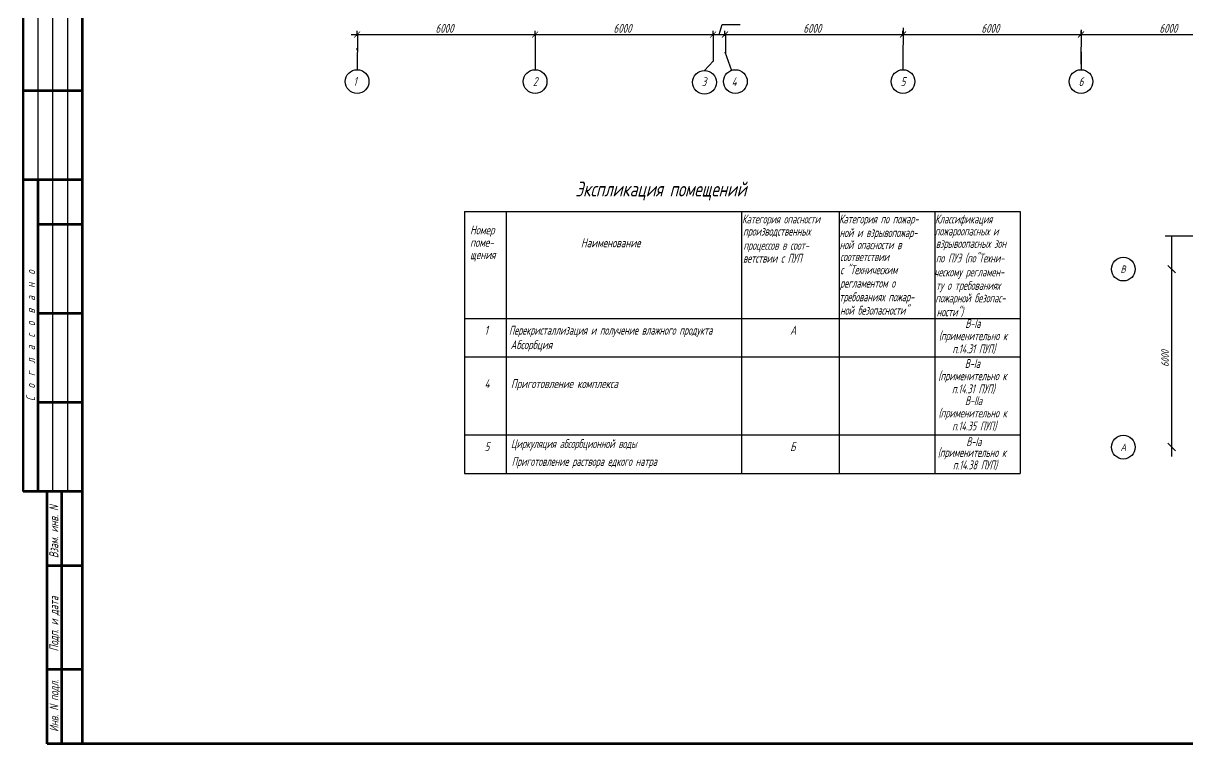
# Model space of a CAD drawing. Header units: inches. Extents: x -2146 to 222, y -883 to 3331.
# Drawn here: x -1566.9 to -1174.4, y 2075.8 to 2318.6 of the extents above; entities that cross this region are included whole.
import ezdxf
from ezdxf.enums import TextEntityAlignment as Align

# ---------------------------------------------------------------- set-up
doc = ezdxf.new("R2010")
doc.units = ezdxf.units.IN
doc.header["$MEASUREMENT"] = 0
for name, color, linetype in [('osnovnoy shtamp', 7, 'Continuous'), ('НОВЫЙ', 7, 'Continuous'), ('Спецификации', 7, 'Continuous')]:
    doc.layers.add(name, color=color, linetype=linetype)
for name, color, linetype, lineweight in [('зд осн', 7, 'Continuous', 30), ('основной', 7, 'Continuous', 30), ('размеры', 82, 'Continuous', 25), ('стена', 7, 'Continuous', 18)]:
    doc.layers.add(name, color=color, linetype=linetype, lineweight=lineweight)
doc.styles.add('Simplex', font='simplex.shx', dxfattribs={"width": 0.7, "oblique": 15})

# ---------------------------------------------------------------- blocks, each defined once
blk = doc.blocks.new('_Oblique')
at = {"color": 0, "linetype": 'ByBlock', "lineweight": -2}
blk.add_line((-0.5, -0.5), (0.5, 0.5), dxfattribs=at)

msp = doc.modelspace()

# ---------------------------------------------------------------- linework, layer by layer
at = {"color": 0, "lineweight": 60}
for p, q in [((-1546.86, 2075.84), (-1546.86, 2659.84)), ((-1546.86, 2075.84), (-1546.86, 2659.76)), ((-730.86, 2075.84), (-1546.86, 2075.84))]:
    msp.add_line(p, q, dxfattribs=at)
at = {"color": 0, "lineweight": 50}
msp.add_line((-1566.86, 2370.84), (-1566.86, 2160.84), dxfattribs=at)
at = {"color": 0, "lineweight": -3}
for p, q in [((-1561.86, 2265.84), (-1561.86, 2370.84)), ((-1546.86, 2160.84), (-1558.86, 2160.84)), ((-1546.86, 2160.84), (-1558.86, 2160.84)), ((-1546.86, 2160.84), (-1558.86, 2160.84))]:
    msp.add_line(p, q, dxfattribs=at)
at = {"color": 0}
msp.add_line((-1181.94, 2247.03), (-1012.21, 2247.03), dxfattribs=at)
at = {"color": 0, "lineweight": 25}
for p, q in [((-1179.77, 2232.66), (-1179.77, 2247.03)), ((-1179.77, 2172.66), (-1179.77, 2238.66))]:
    msp.add_line(p, q, dxfattribs=at)
at = {"layer": 'osnovnoy shtamp', "color": 0}
msp.add_line((-1337.25, 2302.73), (-1334.3, 2305.84), dxfattribs=at)
at = {"layer": 'зд осн', "color": 0, "lineweight": -3, "ltscale": 0.02}
for p, q in [((-1556.86, 2160.84), (-1556.86, 2370.84)), ((-1551.86, 2160.84), (-1551.86, 2370.84))]:
    msp.add_line(p, q, dxfattribs=at)
at = {"layer": 'зд осн', "color": 0, "lineweight": 53, "ltscale": 0.02}
for p, q in [((-1546.86, 2295.84), (-1566.86, 2295.84)), ((-1546.86, 2265.84), (-1566.86, 2265.84)), ((-1561.86, 2160.84), (-1561.86, 2265.84)), ((-1546.86, 2250.84), (-1561.86, 2250.84)), ((-1546.86, 2220.84), (-1561.86, 2220.84)), ((-1546.86, 2190.84), (-1561.86, 2190.84)), ((-1546.86, 2160.84), (-1566.86, 2160.84))]:
    msp.add_line(p, q, dxfattribs=at)
at = {"layer": 'основной', "color": 0, "ltscale": 100}
for centre in [(-1454.34, 2298.97), (-1394.34, 2298.97), (-1326.84, 2298.97), (-1270.34, 2298.97), (-1210.34, 2298.97)]:
    msp.add_circle(centre, 4, dxfattribs=at)
at = {"layer": 'основной', "color": 0}
for centre in [(-1337.25, 2298.73), (-1196.08, 2235.78), (-1196.08, 2175.78)]:
    msp.add_circle(centre, 4, dxfattribs=at)
at = {"layer": 'размеры', "color": 0}
for p, q in [((-1454.34, 2314.44), (-1454.34, 2316.07)), ((-1394.34, 2314.44), (-1394.34, 2316.07)), ((-1394.34, 2314.44), (-1394.34, 2316.07)), ((-1334.34, 2314.44), (-1334.34, 2316.07)), ((-1334.34, 2314.44), (-1334.34, 2316.07)), ((-1332.34, 2314.82), (-1331.32, 2318.22)), ((-1331.32, 2318.22), (-1325.23, 2318.22)), ((-1330.34, 2314.44), (-1330.34, 2316.07)), ((-1330.34, 2314.44), (-1330.34, 2316.07)), ((-1270.32, 2317.05), (-1270.34, 2305.51)), ((-1270.34, 2314.44), (-1270.34, 2316.07)), ((-1270.34, 2314.44), (-1270.34, 2316.07)), ((-1210.33, 2316.37), (-1210.35, 2304.83)), ((-1210.34, 2314.44), (-1210.34, 2316.07)), ((-1210.34, 2314.44), (-1210.34, 2316.07)), ((-1456.34, 2314.82), (-1392.34, 2314.82)), ((-1454.19, 2314.74), (-1454.34, 2302.97)), ((-1396.34, 2314.82), (-1332.34, 2314.82)), ((-1394.35, 2314.91), (-1394.35, 2302.86)), ((-1336.34, 2314.82), (-1328.34, 2314.82)), ((-1334.32, 2315.33), (-1334.31, 2305.79)), ((-1332.34, 2314.82), (-1268.34, 2314.82)), ((-1330.19, 2314.57), (-1330.19, 2308.57)), ((-1272.34, 2314.82), (-1208.34, 2314.82)), ((-1212.34, 2314.82), (-1148.34, 2314.82)), ((-1454.34, 2309.6), (-1454.34, 2310.22)), ((-1330.34, 2308.97), (-1328.16, 2302.75)), ((-1270.34, 2308.97), (-1270.34, 2302.97)), ((-1210.34, 2308.97), (-1210.34, 2302.97))]:
    msp.add_line(p, q, dxfattribs=at)
at = {"layer": 'размеры', "color": 0, "const_width": 0.3}
for points in [[(-1453.34, 2315.82), (-1455.34, 2313.82)], [(-1395.34, 2313.82), (-1393.34, 2315.82)], [(-1393.34, 2315.82), (-1395.34, 2313.82)], [(-1333.34, 2315.82), (-1335.34, 2313.82)], [(-1335.34, 2313.82), (-1333.34, 2315.82)], [(-1331.34, 2313.82), (-1329.34, 2315.82)], [(-1329.34, 2315.82), (-1331.34, 2313.82)], [(-1271.34, 2313.82), (-1269.34, 2315.82)], [(-1269.34, 2315.82), (-1271.34, 2313.82)], [(-1211.34, 2313.82), (-1209.34, 2315.82)], [(-1209.34, 2315.82), (-1211.34, 2313.82)]]:
    msp.add_lwpolyline(points, dxfattribs=at)
at = {"layer": 'Спецификации', "color": 0, "linetype": 'Continuous'}
for p, q in [((-1418.11, 2255.18), (-1230.81, 2255.18)), ((-1418.11, 2255.18), (-1418.11, 2166.95)), ((-1404.08, 2255.18), (-1404.08, 2166.95)), ((-1324.78, 2255.16), (-1324.78, 2167.11)), ((-1291.91, 2255.18), (-1291.91, 2166.95)), ((-1259.61, 2255.18), (-1259.61, 2166.95)), ((-1230.81, 2255.18), (-1230.81, 2255.18)), ((-1230.81, 2255.18), (-1230.81, 2166.95)), ((-1418.11, 2219.18), (-1230.81, 2219.18)), ((-1418.11, 2206.18), (-1230.81, 2206.18)), ((-1418.11, 2179.95), (-1230.81, 2179.95)), ((-1418.11, 2166.95), (-1230.81, 2166.95))]:
    msp.add_line(p, q, dxfattribs=at)
at = {"layer": 'стена', "color": 0, "lineweight": 53}
for p, q in [((-1558.86, 2075.84), (-1558.86, 2160.84)), ((-1553.86, 2075.84), (-1553.86, 2160.84)), ((-1546.86, 2135.84), (-1558.86, 2135.84)), ((-1546.86, 2100.84), (-1558.86, 2100.84)), ((-1546.86, 2075.85), (-1558.86, 2075.85))]:
    msp.add_line(p, q, dxfattribs=at)
at = {"layer": 'стена', "color": 0, "lineweight": -3}
msp.add_line((-1546.86, 2160.84), (-1558.86, 2160.84), dxfattribs=at)
msp.add_line((-1546.86, 2160.84), (-1558.86, 2160.84), dxfattribs=at)

# ---------------------------------------------------------------- block references
at = {"color": 0, "lineweight": 25, "xscale": 2.5, "yscale": 2.5, "zscale": 2.5, "rotation": 270}
for p in [(-1179.78, 2235.8), (-1179.77, 2175.84)]:
    msp.add_blockref('_Oblique', p, dxfattribs=at)

# ---------------------------------------------------------------- texts
at = {"color": 0, "lineweight": 20, "style": 'Simplex', "oblique": 15, "width": 0.7}
for s, p in [('1', (-1455.07, 2299.04)), ('2', (-1394.34, 2298.97)), ('5', (-1270.34, 2298.97)), ('6', (-1210.34, 2298.97))]:
    msp.add_text(s, height=3, dxfattribs=at).set_placement(p, align=Align.MIDDLE_CENTER)
for s, p in [('3', (-1338.19, 2297.45)), ('4', (-1328.07, 2297.45))]:
    msp.add_text(s, height=3, dxfattribs=at).set_placement(p)
at = {"color": 0, "lineweight": 20, "ltscale": 0.02, "style": 'Simplex', "oblique": 15, "width": 0.7}
msp.add_text('С  о  г  л  а  с  о  в  а  н  о', height=3, rotation=90, dxfattribs=at).set_placement((-1562.86, 2191.32))
at = {"color": 0, "style": 'Simplex', "oblique": 15, "width": 0.7}
for s, p in [('В', (-1197.02, 2234.5)), ('А', (-1197.02, 2174.5))]:
    msp.add_text(s, height=2.5, dxfattribs=at).set_placement(p)
at = {"color": 0, "lineweight": 20, "ltscale": 0.02, "style": 'Simplex', "oblique": 15, "width": 0.7}
for s, p in [('Взам. инв. N', (-1555.06, 2147.26)), ('Подп. и дата', (-1555.06, 2116.2)), ('Инв. N подл.', (-1555, 2088.6))]:
    msp.add_text(s, height=3, rotation=90, dxfattribs=at).set_placement(p, align=Align.CENTER)
at = {"color": 0, "lineweight": 25, "insert": (-1182.02, 2205.66), "char_height": 2.5, "attachment_point": 5, "rotation": 90, "style": 'Simplex'}
msp.add_mtext('6000', dxfattribs=at)
at = {"layer": 'НОВЫЙ', "color": 0, "style": 'Simplex', "oblique": 15, "width": 0.6}
for s, p in [('ческому регламен-', (-1259.74, 2233.31)), ('ту о требованиях ', (-1259.26, 2228.79)), ('пожарной безопас-', (-1259.44, 2224.55)), ('ности")', (-1258.99, 2219.86))]:
    msp.add_text(s, height=3, dxfattribs=at).set_placement(p)
at = {"layer": 'размеры', "color": 0, "lineweight": 20, "style": 'Simplex', "oblique": 15, "width": 0.7}
for p in [(-1427.93, 2315.42), (-1367.93, 2315.42), (-1303.93, 2315.42), (-1243.93, 2315.42), (-1183.93, 2315.42)]:
    msp.add_text('6000', height=3, dxfattribs=at).set_placement(p)
at = {"layer": 'Спецификации', "color": 0, "linetype": 'Continuous', "lineweight": 35, "style": 'Simplex', "oblique": 15, "width": 0.7}
msp.add_text('Экспликация помещений', height=5, dxfattribs=at).set_placement((-1380.8, 2260.26))
at = {"layer": 'Спецификации', "color": 0, "linetype": 'Continuous', "lineweight": 20, "style": 'Simplex', "oblique": 15}
for s, width, p in [('Категория опасности ', 0.6, (-1324.59, 2251.15)), ('Категория по пожар-', 0.6, (-1291.92, 2251.18)), ('Классификация ', 0.6, (-1259.56, 2251.15)), ('Номер', 0.7, (-1416.28, 2247.47)), ('производственных', 0.6, (-1324.24, 2247.05)), ('ной и взрывопожар-', 0.6, (-1291.71, 2246.58)), ('пожароопасных и', 0.6, (-1259.62, 2247.1)), ('поме-', 0.7, (-1416.28, 2243.3)), ('Наименование', 0.7, (-1378.9, 2243.13)), ('ной опасности в ', 0.6, (-1291.71, 2242.49)), ('взрывоопасных зон ', 0.6, (-1259.27, 2242.93)), ('щения', 0.7, (-1416.28, 2239.13)), ('процессов в соот-', 0.6, (-1324.12, 2242.29)), ('по ПУЭ (по"Техни-', 0.6, (-1259.27, 2238.01)), ('ветствии с ПУП', 0.6, (-1324.26, 2237.94)), ('соответствии', 0.6, (-1291.53, 2238.46)), ('с "Техническим', 0.6, (-1291.49, 2234.06)), ('регламентом о', 0.6, (-1291.56, 2229.54)), (' требованиях пожар-', 0.6, (-1293.1, 2224.91)), ('ной безопасности"', 0.6, (-1291.53, 2220.41)), ('В-Iа ', 0.6, (-1249.34, 2215.96)), ('1', 0.7, (-1411.37, 2213.68)), ('Перекристаллизация и получение влажного продукта', 0.6, (-1403.15, 2213.68)), ('А', 0.7, (-1308.38, 2213.68)), ('(применительно к', 0.6, (-1258.28, 2211.82)), ('Абсорбция', 0.7, (-1402.62, 2208.79)), ('п.14.31 ПУП)', 0.6, (-1253.68, 2207.42)), ('В-Iа ', 0.6, (-1249.5, 2202.46)), ('4', 0.7, (-1411.37, 2195.68)), ('Приготовление комплекса', 0.7, (-1402.49, 2195.68)), ('(применительно к', 0.6, (-1258.44, 2198.32)), ('п.14.31 ПУП)', 0.6, (-1253.84, 2193.93)), ('В-IIа ', 0.6, (-1249.44, 2189.94)), ('(применительно к', 0.6, (-1258.38, 2185.8)), ('п.14.35 ПУП)', 0.6, (-1253.78, 2181.4)), ('Циркуляция абсорбционной воды', 0.6, (-1402.49, 2175.46)), ('В-Iа', 0.6, (-1249.01, 2176.13)), ('5', 0.7, (-1411.37, 2174.45)), ('Б', 0.7, (-1308.38, 2174.45)), ('(применительно к', 0.6, (-1258.64, 2172.48)), ('Приготовление раствора едкого натра', 0.6, (-1402.22, 2169.46)), ('п.14.38 ПУП)', 0.6, (-1253.54, 2168.28))]:
    msp.add_text(s, height=3, dxfattribs=dict(at, width=width)).set_placement(p)

doc.saveas('drawing.dxf')
